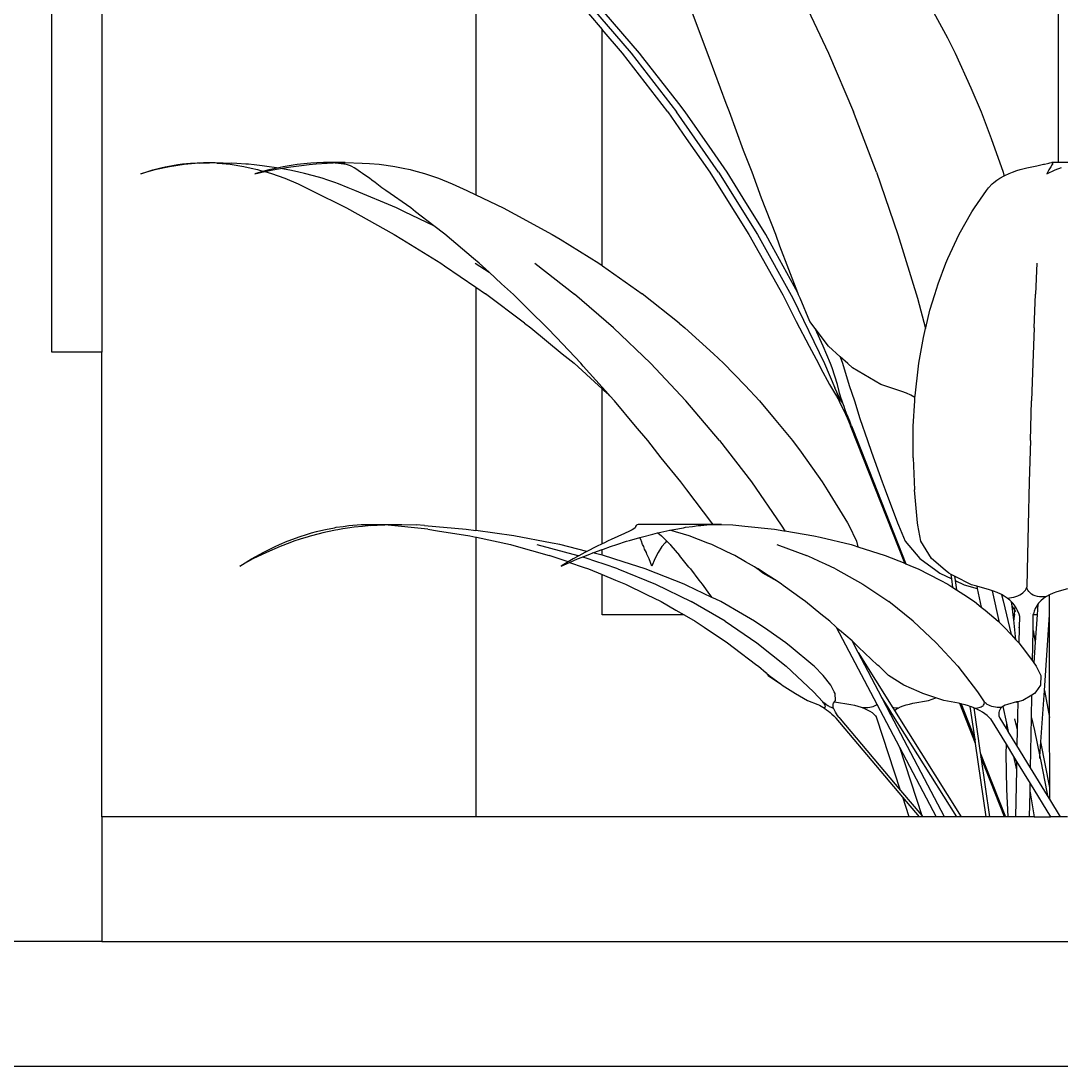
# Model space of a CAD drawing. Header units: metres. Extents: x 244.4 to 340.3, y -4.1 to 64.3.
# Drawn here: x 252.2527 to 252.6698, y 7.2895 to 7.7088 of the extents above; entities that cross this region are included whole.
import ezdxf

# ---------------------------------------------------------------- set-up
doc = ezdxf.new("R2010")
doc.units = ezdxf.units.M
doc.layers.add('Edges', color=7, linetype='Continuous')

# ---------------------------------------------------------------- blocks, each defined once
blk = doc.blocks.new('Novo+Sobrado2m fr')
for p, q in [((-2.91942, -1.56527), (-2.91942, -1.29382)), ((-3.32313, -1.64128), (-3.32313, -1.42774)), ((-3.15313, -1.45856), (-3.15313, -1.57818)), ((-3.30313, -1.46046), (-3.30313, -1.64128)), ((-3.11371, -1.49867), (-3.10244, -1.51189)), ((-3.1103, -1.49867), (-3.09083, -1.52138)), ((-3.02238, -1.49867), (-3.01168, -1.52138)), ((-2.97287, -1.49867), (-2.96396, -1.51528)), ((-3.08749, -1.52138), (-3.10167, -1.50496)), ((-3.06017, -1.52138), (-3.06639, -1.50496)), ((-3.10244, -1.60654), (-3.10244, -1.51189)), ((-3.09433, -1.52138), (-3.10244, -1.51189)), ((-2.96396, -1.51528), (-2.96089, -1.52138)), ((-3.07616, -1.54489), (-3.09433, -1.52138)), ((-3.09083, -1.52138), (-3.07263, -1.54489)), ((-3.08614, -1.52311), (-3.08749, -1.52138)), ((-3.05959, -1.52311), (-3.06017, -1.52138)), ((-3.01168, -1.52138), (-3.00167, -1.54489)), ((-2.96089, -1.52138), (-2.95454, -1.53528)), ((-3.07174, -1.54162), (-3.08614, -1.52311)), ((-3.05273, -1.54162), (-3.05959, -1.52311)), ((-2.95454, -1.53528), (-2.95046, -1.54489)), ((-3.06921, -1.54489), (-3.07174, -1.54162)), ((-3.05141, -1.54489), (-3.05273, -1.54162)), ((-3.07616, -1.54489), (-3.06869, -1.5556)), ((-3.05573, -1.56914), (-3.07263, -1.54489)), ((-3.05835, -1.56044), (-3.06921, -1.54489)), ((-3.04575, -1.56044), (-3.05141, -1.54489)), ((-2.99237, -1.56914), (-3.00167, -1.54489)), ((-2.95046, -1.54489), (-2.94637, -1.5556)), ((-3.06869, -1.5556), (-3.05923, -1.56914)), ((-2.94637, -1.5556), (-2.94164, -1.56914)), ((-3.0523, -1.56914), (-3.05835, -1.56044)), ((-3.04228, -1.56914), (-3.04575, -1.56044)), ((-3.28178, -1.56819), (-3.28748, -1.56979)), ((-3.28748, -1.56979), (-3.28259, -1.56819)), ((-3.28259, -1.56819), (-3.27891, -1.56724)), ((-3.27598, -1.56693), (-3.28178, -1.56819)), ((-3.27891, -1.56724), (-3.27764, -1.56693)), ((-3.27764, -1.56693), (-3.27479, -1.56641)), ((-3.27003, -1.56602), (-3.27598, -1.56693)), ((-3.27479, -1.56641), (-3.2726, -1.56602)), ((-3.2726, -1.56602), (-3.27071, -1.56581)), ((-3.27071, -1.56581), (-3.26749, -1.56547)), ((-3.26566, -1.56562), (-3.27003, -1.56602)), ((-3.26749, -1.56547), (-3.26228, -1.56527)), ((-3.26392, -1.56547), (-3.26566, -1.56562)), ((-3.26392, -1.56547), (-3.25994, -1.56534)), ((-3.26228, -1.56527), (-3.25763, -1.56527)), ((-3.26228, -1.56527), (-3.25994, -1.56534)), ((-3.25697, -1.56543), (-3.25994, -1.56534)), ((-3.25763, -1.56527), (-3.2511, -1.56543)), ((-3.25697, -1.56543), (-3.25477, -1.56565)), ((-3.25477, -1.56565), (-3.2516, -1.56595)), ((-3.2516, -1.56595), (-3.25084, -1.56608)), ((-3.24893, -1.5656), (-3.2511, -1.56543)), ((-3.25084, -1.56608), (-3.24698, -1.56669)), ((-3.24531, -1.56587), (-3.24893, -1.5656)), ((-3.24698, -1.56669), (-3.24615, -1.56682)), ((-3.24615, -1.56682), (-3.24319, -1.56749)), ((-3.24425, -1.56595), (-3.24531, -1.56587)), ((-3.24197, -1.56623), (-3.24425, -1.56595)), ((-3.24319, -1.56749), (-3.24062, -1.56805)), ((-3.23885, -1.5666), (-3.24197, -1.56623)), ((-3.24062, -1.56805), (-3.2394, -1.5684)), ((-3.23687, -1.56682), (-3.23885, -1.5666)), ((-3.23607, -1.56819), (-3.23811, -1.56876)), ((-3.23768, -1.56888), (-3.23456, -1.56819)), ((-3.23302, -1.56743), (-3.23687, -1.56682)), ((-3.23277, -1.56747), (-3.23607, -1.56819)), ((-3.23456, -1.56819), (-3.2315, -1.56767)), ((-3.23277, -1.56747), (-3.23302, -1.56743)), ((-3.23034, -1.56693), (-3.23277, -1.56747)), ((-3.2315, -1.56767), (-3.22901, -1.56724)), ((-3.22913, -1.56805), (-3.2315, -1.56767)), ((-3.22471, -1.56602), (-3.23034, -1.56693)), ((-3.22703, -1.56849), (-3.22913, -1.56805)), ((-3.22901, -1.56724), (-3.22725, -1.56693)), ((-3.22725, -1.56693), (-3.22297, -1.56641)), ((-3.22076, -1.56562), (-3.22471, -1.56602)), ((-3.22297, -1.56641), (-3.21993, -1.56602)), ((-3.21929, -1.56547), (-3.22076, -1.56562)), ((-3.21993, -1.56602), (-3.21711, -1.56581)), ((-3.21693, -1.56538), (-3.21929, -1.56547)), ((-3.21711, -1.56581), (-3.21267, -1.56547)), ((-3.21417, -1.56527), (-3.21693, -1.56538)), ((-3.20553, -1.56527), (-3.21417, -1.56527)), ((-3.21267, -1.56547), (-3.21031, -1.56541)), ((-3.21031, -1.56541), (-3.20553, -1.56527)), ((-3.20954, -1.56543), (-3.21031, -1.56541)), ((-3.20815, -1.5656), (-3.20954, -1.56543)), ((-3.2061, -1.56587), (-3.20815, -1.5656)), ((-3.20558, -1.56595), (-3.2061, -1.56587)), ((-3.20452, -1.56623), (-3.20558, -1.56595)), ((-3.20553, -1.56527), (-3.19862, -1.56543)), ((-3.20333, -1.5666), (-3.20452, -1.56623)), ((-3.20277, -1.56682), (-3.20333, -1.5666)), ((-3.2019, -1.56743), (-3.20277, -1.56682)), ((-3.20084, -1.56805), (-3.2019, -1.56743)), ((-3.20027, -1.56849), (-3.20084, -1.56805)), ((-3.19862, -1.56543), (-3.19577, -1.56565)), ((-3.19577, -1.56565), (-3.19192, -1.56595)), ((-3.19192, -1.56595), (-3.19097, -1.56608)), ((-3.19097, -1.56608), (-3.18644, -1.56669)), ((-3.18644, -1.56669), (-3.18552, -1.56682)), ((-3.18552, -1.56682), (-3.18219, -1.56749)), ((-3.18219, -1.56749), (-3.17947, -1.56805)), ((-3.17947, -1.56805), (-3.17816, -1.5684)), ((-2.93612, -1.56849), (-2.93474, -1.56805)), ((-2.93474, -1.56805), (-2.93217, -1.56743)), ((-2.93217, -1.56743), (-2.92942, -1.56682)), ((-2.92942, -1.56682), (-2.92814, -1.5666)), ((-2.92814, -1.5666), (-2.92645, -1.56623)), ((-2.92645, -1.56623), (-2.92544, -1.56595)), ((-2.92544, -1.56595), (-2.925, -1.56587)), ((-2.925, -1.56587), (-2.92379, -1.5656)), ((-2.92326, -1.56819), (-2.92414, -1.56979)), ((-2.92414, -1.56979), (-2.9208, -1.56819)), ((-2.92379, -1.5656), (-2.92325, -1.56543)), ((-2.92247, -1.56693), (-2.92326, -1.56819)), ((-2.92325, -1.56543), (-2.92286, -1.56539)), ((-2.92286, -1.56539), (-2.9222, -1.56529)), ((-2.92192, -1.56602), (-2.92247, -1.56693)), ((-2.9222, -1.56529), (-2.92212, -1.56527)), ((-2.92212, -1.56527), (-2.92182, -1.56538)), ((-2.91942, -1.56527), (-2.92212, -1.56527)), ((-2.92173, -1.56562), (-2.92192, -1.56602)), ((-2.92182, -1.56538), (-2.92177, -1.56547)), ((-2.92177, -1.56547), (-2.92173, -1.56562)), ((-2.9208, -1.56819), (-2.91816, -1.56724)), ((-2.908, -1.56527), (-2.91942, -1.56527)), ((-3.23811, -1.56876), (-3.24178, -1.56979)), ((-3.24178, -1.56979), (-3.23768, -1.56888)), ((-3.2394, -1.5684), (-3.23811, -1.56876)), ((-3.23768, -1.56888), (-3.23507, -1.56962)), ((-3.23507, -1.56962), (-3.22965, -1.57153)), ((-3.22965, -1.57153), (-3.2244, -1.57378)), ((-3.22406, -1.56912), (-3.22703, -1.56849)), ((-3.22175, -1.56962), (-3.22406, -1.56912)), ((-3.21818, -1.57058), (-3.22175, -1.56962)), ((-3.21475, -1.57153), (-3.21818, -1.57058)), ((-3.21244, -1.5723), (-3.21475, -1.57153)), ((-3.20964, -1.57326), (-3.21244, -1.5723)), ((-3.19933, -1.56912), (-3.20027, -1.56849)), ((-3.19851, -1.56962), (-3.19933, -1.56912)), ((-3.19722, -1.57058), (-3.19851, -1.56962)), ((-3.1958, -1.57153), (-3.19722, -1.57058)), ((-3.19482, -1.5723), (-3.1958, -1.57153)), ((-3.19353, -1.57326), (-3.19482, -1.5723)), ((-3.17816, -1.5684), (-3.17373, -1.56962)), ((-3.17373, -1.56962), (-3.16809, -1.57153)), ((-3.16809, -1.57153), (-3.16253, -1.57378)), ((-3.05923, -1.56914), (-3.05479, -1.57623)), ((-3.05573, -1.56914), (-3.04018, -1.59409)), ((-3.04584, -1.57951), (-3.0523, -1.56914)), ((-3.03857, -1.57951), (-3.04228, -1.56914)), ((-2.99237, -1.56914), (-2.98382, -1.59409)), ((-2.94537, -1.57326), (-2.94412, -1.5723)), ((-2.94412, -1.5723), (-2.94299, -1.57153)), ((-2.94299, -1.57153), (-2.94126, -1.57058)), ((-2.94164, -1.56914), (-2.94129, -1.57027)), ((-2.94129, -1.57027), (-2.94092, -1.57042)), ((-2.94129, -1.57027), (-2.9412, -1.57055)), ((-2.94126, -1.57058), (-2.9412, -1.57055)), ((-2.9412, -1.57055), (-2.94092, -1.57042)), ((-2.94092, -1.57042), (-2.93925, -1.56962)), ((-2.93925, -1.56962), (-2.93794, -1.56912)), ((-2.93794, -1.56912), (-2.93612, -1.56849)), ((-3.2244, -1.57378), (-3.21897, -1.57648)), ((-3.21897, -1.57648), (-3.20492, -1.58342)), ((-3.20814, -1.57378), (-3.20964, -1.57326)), ((-3.20425, -1.57535), (-3.20814, -1.57378)), ((-3.20161, -1.57644), (-3.20425, -1.57535)), ((-3.18498, -1.58342), (-3.20161, -1.57644)), ((-3.19276, -1.57378), (-3.19353, -1.57326)), ((-3.19076, -1.57535), (-3.19276, -1.57378)), ((-3.18925, -1.57644), (-3.19076, -1.57535)), ((-3.17918, -1.58342), (-3.18925, -1.57644)), ((-3.16253, -1.57378), (-3.15672, -1.57648)), ((-3.15672, -1.57648), (-3.15313, -1.57818)), ((-3.05479, -1.57623), (-3.04358, -1.59409)), ((-2.95314, -1.58342), (-2.94835, -1.57644)), ((-2.94835, -1.57644), (-2.94748, -1.57535)), ((-2.94748, -1.57535), (-2.94597, -1.57378)), ((-2.94597, -1.57378), (-2.94537, -1.57326)), ((-3.15313, -1.57818), (-3.1421, -1.58342)), ((-3.0368, -1.59409), (-3.04584, -1.57951)), ((-3.03285, -1.59409), (-3.03857, -1.57951)), ((-3.20492, -1.58342), (-3.20048, -1.58591)), ((-3.18173, -1.58496), (-3.18498, -1.58342)), ((-3.16991, -1.59061), (-3.18173, -1.58496)), ((-3.17725, -1.58496), (-3.17918, -1.58342)), ((-3.16991, -1.59061), (-3.17725, -1.58496)), ((-3.1421, -1.58342), (-3.13743, -1.58591)), ((-2.95928, -1.59402), (-2.95412, -1.58496)), ((-2.95412, -1.58496), (-2.95314, -1.58342)), ((-3.20048, -1.58591), (-3.18582, -1.59405)), ((-3.13743, -1.58591), (-3.12248, -1.59405)), ((-3.16548, -1.59402), (-3.16991, -1.59061)), ((-3.18582, -1.59405), (-3.18273, -1.59598)), ((-3.18273, -1.59598), (-3.16713, -1.60563)), ((-3.15406, -1.6037), (-3.16548, -1.59402)), ((-3.12248, -1.59405), (-3.1193, -1.59598)), ((-3.1193, -1.59598), (-3.10376, -1.60563)), ((-3.04358, -1.59409), (-3.03, -1.61832)), ((-3.04018, -1.59409), (-3.02601, -1.61966)), ((-3.03421, -1.5988), (-3.0368, -1.59409)), ((-3.03119, -1.5988), (-3.03285, -1.59409)), ((-2.98382, -1.59409), (-2.97603, -1.61966)), ((-2.9638, -1.6037), (-2.95928, -1.59402)), ((-3.02396, -1.6175), (-3.03421, -1.5988)), ((-3.02396, -1.6175), (-3.03119, -1.5988)), ((-3.16713, -1.60563), (-3.16566, -1.60664)), ((-3.15171, -1.60563), (-3.15406, -1.6037)), ((-3.15335, -1.60563), (-3.14779, -1.60925)), ((-3.14779, -1.60925), (-3.15171, -1.60563)), ((-3.12939, -1.60563), (-3.11349, -1.618)), ((-3.10376, -1.60563), (-3.10244, -1.60654)), ((-2.96769, -1.61385), (-2.96458, -1.60563)), ((-2.96458, -1.60563), (-2.9638, -1.6037)), ((-2.92809, -1.60563), (-2.92865, -1.618)), ((-3.16566, -1.60664), (-3.15313, -1.61521)), ((-3.14282, -1.61385), (-3.14779, -1.60925)), ((-3.10244, -1.60654), (-3.10229, -1.60664)), ((-3.10229, -1.60664), (-3.08637, -1.61787)), ((-3.13804, -1.61813), (-3.14282, -1.61385)), ((-2.96906, -1.61813), (-2.96769, -1.61385)), ((-3.15313, -1.61521), (-3.15313, -1.71287)), ((-3.15313, -1.61521), (-3.14925, -1.61787)), ((-3.13355, -1.62967), (-3.14925, -1.61787)), ((-3.13174, -1.62445), (-3.13804, -1.61813)), ((-3.09785, -1.63153), (-3.11349, -1.618)), ((-3.0716, -1.62967), (-3.08637, -1.61787)), ((-3.03, -1.61832), (-3.02925, -1.61966)), ((-3.02364, -1.61832), (-3.02396, -1.6175)), ((-3.02302, -1.61966), (-3.02364, -1.61832)), ((-2.97096, -1.62445), (-2.96906, -1.61813)), ((-2.92921, -1.63153), (-2.92865, -1.618)), ((-3.02925, -1.61966), (-3.0246, -1.629)), ((-3.02601, -1.61966), (-3.01326, -1.6458)), ((-3.01912, -1.629), (-3.02302, -1.61966)), ((-2.97603, -1.61966), (-2.97276, -1.63187)), ((-3.12445, -1.63153), (-3.13174, -1.62445)), ((-2.97268, -1.63153), (-2.97096, -1.62445)), ((-3.13355, -1.62967), (-3.13105, -1.63153)), ((-3.0716, -1.62967), (-3.06933, -1.63153)), ((-3.0246, -1.629), (-3.01941, -1.63896)), ((-3.01705, -1.63179), (-3.01912, -1.629)), ((-3.13105, -1.63153), (-3.11843, -1.64196)), ((-3.12081, -1.63548), (-3.12445, -1.63153)), ((-3.09785, -1.63153), (-3.08301, -1.64579)), ((-3.06933, -1.63153), (-3.05785, -1.64196)), ((-3.01378, -1.63896), (-3.01705, -1.63179)), ((-3.01173, -1.63896), (-3.01705, -1.63179)), ((-2.97359, -1.63548), (-2.97276, -1.63187)), ((-2.97276, -1.63187), (-2.97268, -1.63153)), ((-2.92921, -1.63153), (-2.92973, -1.64579)), ((-3.11095, -1.64579), (-3.12081, -1.63548)), ((-3.01941, -1.63896), (-3.01566, -1.6458)), ((-3.01086, -1.6458), (-3.01378, -1.63896)), ((-3.00694, -1.64315), (-3.01173, -1.63896)), ((-2.9754, -1.64579), (-2.97359, -1.63548)), ((-3.30313, -1.64128), (-3.32313, -1.64128)), ((-3.30313, -1.82774), (-3.30313, -1.64128)), ((-3.11843, -1.64196), (-3.11373, -1.64579)), ((-3.05785, -1.64196), (-3.05376, -1.64579)), ((-3.00694, -1.64315), (-3.00606, -1.64579)), ((-3.00391, -1.6458), (-3.00694, -1.64315)), ((-3.11373, -1.64579), (-3.10386, -1.65471)), ((-3.11, -1.6469), (-3.11095, -1.64579)), ((-3.09993, -1.65822), (-3.11, -1.6469)), ((-3.08301, -1.64579), (-3.06884, -1.66088)), ((-3.05376, -1.64579), (-3.04512, -1.65471)), ((-3.01566, -1.6458), (-3.01482, -1.64755)), ((-3.01482, -1.64755), (-3.01131, -1.65423)), ((-3.01326, -1.6458), (-3.00908, -1.65566)), ((-3.01022, -1.64755), (-3.01086, -1.6458)), ((-3.00806, -1.65423), (-3.01022, -1.64755)), ((-3.00606, -1.64579), (-3.00341, -1.65471)), ((-3.00199, -1.64755), (-3.00391, -1.6458)), ((-2.99066, -1.65423), (-3.00199, -1.64755)), ((-2.97694, -1.65878), (-2.97558, -1.6469)), ((-2.97558, -1.6469), (-2.9754, -1.64579)), ((-2.92973, -1.64579), (-2.93023, -1.66088)), ((-3.10386, -1.65471), (-3.10244, -1.65598)), ((-3.10244, -1.71822), (-3.10244, -1.65598)), ((-3.10244, -1.65598), (-3.09993, -1.65822)), ((-3.04512, -1.65471), (-3.03934, -1.66088)), ((-3.01131, -1.65423), (-3.00886, -1.65825)), ((-3.00872, -1.65652), (-3.00908, -1.65566)), ((-3.00871, -1.65649), (-3.00908, -1.65566)), ((-3.00738, -1.65708), (-3.00806, -1.65423)), ((-3.00341, -1.65471), (-3.00129, -1.66088)), ((-2.98227, -1.65708), (-2.99066, -1.65423)), ((-3.09942, -1.65878), (-3.09993, -1.65822)), ((-3.09749, -1.66088), (-3.09942, -1.65878)), ((-3.00886, -1.65825), (-3.00842, -1.65903)), ((-3.00839, -1.65736), (-3.00872, -1.65652)), ((-3.00834, -1.6573), (-3.00871, -1.65649)), ((-3.00842, -1.65903), (-3.00793, -1.65995)), ((-3.00808, -1.65815), (-3.00839, -1.65736)), ((-3.00799, -1.65806), (-3.00834, -1.6573)), ((-3.00781, -1.65888), (-3.00808, -1.65815)), ((-3.00765, -1.65877), (-3.00799, -1.65806)), ((-3.00793, -1.65995), (-3.0074, -1.661)), ((-3.00758, -1.65953), (-3.00781, -1.65888)), ((-3.00733, -1.65943), (-3.00765, -1.65877)), ((-3.0074, -1.66008), (-3.00758, -1.65953)), ((-3.00726, -1.66054), (-3.0074, -1.66008)), ((-3.0072, -1.65779), (-3.00738, -1.65708)), ((-3.00703, -1.66002), (-3.00733, -1.65943)), ((-3.00696, -1.65862), (-3.0072, -1.65779)), ((-3.00676, -1.66053), (-3.00703, -1.66002)), ((-3.00666, -1.65957), (-3.00696, -1.65862)), ((-3.0063, -1.66064), (-3.00666, -1.65957)), ((-2.98042, -1.65779), (-2.98227, -1.65708)), ((-2.97861, -1.65862), (-2.98042, -1.65779)), ((-2.97698, -1.6595), (-2.97861, -1.65862)), ((-2.97707, -1.66088), (-2.97698, -1.6595)), ((-2.97698, -1.6595), (-2.97694, -1.65878)), ((-3.08902, -1.67106), (-3.09749, -1.66088)), ((-3.05536, -1.67676), (-3.06884, -1.66088)), ((-3.03934, -1.66088), (-3.03339, -1.66789)), ((-3.0074, -1.661), (-3.00682, -1.66216)), ((-3.0074, -1.661), (-3.00726, -1.66116)), ((-3.00718, -1.66088), (-3.00726, -1.66054)), ((-3.00726, -1.66116), (-3.00718, -1.66119)), ((-3.00715, -1.6611), (-3.00718, -1.66088)), ((-3.00718, -1.66119), (-3.00715, -1.6611)), ((-3.00682, -1.66216), (-3.0062, -1.66343)), ((-3.00651, -1.66097), (-3.00676, -1.66053)), ((-3.0063, -1.66132), (-3.00651, -1.66097)), ((-3.00589, -1.66182), (-3.0063, -1.66064)), ((-3.00613, -1.66158), (-3.0063, -1.66132)), ((-3.0062, -1.66343), (-3.00556, -1.66479)), ((-3.00599, -1.66175), (-3.00613, -1.66158)), ((-3.00589, -1.66182), (-3.00599, -1.66175)), ((-3.00544, -1.6631), (-3.00589, -1.66182)), ((-3.00493, -1.66446), (-3.00544, -1.6631)), ((-3.00438, -1.6659), (-3.00493, -1.66446)), ((-3.00129, -1.66088), (-2.99912, -1.66789)), ((-2.97766, -1.67106), (-2.97707, -1.66088)), ((-2.9307, -1.67676), (-2.93023, -1.66088)), ((-3.03339, -1.66789), (-3.02613, -1.67676)), ((-3.00556, -1.66479), (-3.0049, -1.66622)), ((-3.0049, -1.66622), (-3.00422, -1.66772)), ((-3.00379, -1.66741), (-3.00438, -1.6659)), ((-3.00422, -1.66772), (-3.00353, -1.66927)), ((-3.00317, -1.66898), (-3.00379, -1.66741)), ((-2.99912, -1.66789), (-2.99598, -1.67676)), ((-3.08411, -1.67676), (-3.08902, -1.67106)), ((-3.00353, -1.66927), (-3.0028, -1.67084)), ((-3.00252, -1.67058), (-3.00317, -1.66898)), ((-3.00253, -1.67153), (-3.0028, -1.67084)), ((-2.9811, -1.72601), (-3.00253, -1.67153)), ((-3.00252, -1.67058), (-3.00242, -1.67085)), ((-3.00242, -1.67085), (-3.00185, -1.67222)), ((-3.00185, -1.67222), (-2.98062, -1.72621)), ((-2.9777, -1.67676), (-2.97766, -1.67106)), ((-3.07872, -1.68367), (-3.08411, -1.67676)), ((-3.05536, -1.67676), (-3.04261, -1.6934)), ((-3.02613, -1.67676), (-3.02264, -1.68149)), ((-2.99598, -1.67676), (-2.99445, -1.68149)), ((-2.97774, -1.68367), (-2.9777, -1.67676)), ((-2.9307, -1.67676), (-2.93115, -1.6934)), ((-3.07086, -1.6934), (-3.07872, -1.68367)), ((-3.02264, -1.68149), (-3.01418, -1.6934)), ((-2.99445, -1.68149), (-2.9901, -1.6934)), ((-2.97774, -1.68367), (-2.97719, -1.69659)), ((-3.06852, -1.69659), (-3.07086, -1.6934)), ((-3.04261, -1.6934), (-3.03062, -1.71074)), ((-3.01418, -1.6934), (-3.01217, -1.69659)), ((-2.9901, -1.6934), (-2.98898, -1.69659)), ((-2.93115, -1.6934), (-2.93158, -1.71074)), ((-3.05844, -1.70983), (-3.06852, -1.69659)), ((-3.01217, -1.69659), (-3.00408, -1.70983)), ((-2.98898, -1.69659), (-2.984, -1.70983)), ((-2.976, -1.70983), (-2.97719, -1.69659)), ((-3.20405, -1.7109), (-3.19907, -1.7105)), ((-3.19907, -1.7105), (-3.19423, -1.7104)), ((-3.19524, -1.7109), (-3.19001, -1.71057)), ((-3.19423, -1.7104), (-3.1828, -1.7104)), ((-3.19423, -1.7104), (-3.19001, -1.71057)), ((-3.19001, -1.71057), (-3.18955, -1.71059)), ((-3.17232, -1.71234), (-3.18955, -1.71059)), ((-3.1828, -1.7104), (-3.17709, -1.71059)), ((-3.17374, -1.71088), (-3.17709, -1.71059)), ((-3.08839, -1.71063), (-3.08869, -1.71079)), ((-3.08806, -1.7105), (-3.08839, -1.71063)), ((-3.08755, -1.71045), (-3.08806, -1.7105)), ((-3.08686, -1.7104), (-3.08755, -1.71045)), ((-3.05798, -1.7104), (-3.08686, -1.7104)), ((-3.06284, -1.71081), (-3.05921, -1.7105)), ((-3.05921, -1.7105), (-3.05459, -1.7104)), ((-3.05798, -1.7104), (-3.05844, -1.70983)), ((-3.05459, -1.7104), (-3.05798, -1.7104)), ((-3.05459, -1.7104), (-3.05003, -1.71059)), ((-3.05003, -1.71059), (-3.04526, -1.71108)), ((-3.03062, -1.71074), (-3.02921, -1.71302)), ((-3.00408, -1.70983), (-3.00357, -1.71074)), ((-3.00357, -1.71074), (-3.00038, -1.71718)), ((-2.984, -1.70983), (-2.98359, -1.71074)), ((-2.98359, -1.71074), (-2.98087, -1.71718)), ((-2.97583, -1.71074), (-2.976, -1.70983)), ((-2.97465, -1.71718), (-2.97583, -1.71074)), ((-2.93158, -1.71074), (-2.93197, -1.72876)), ((-3.2239, -1.71538), (-3.22058, -1.71432)), ((-3.22058, -1.71432), (-3.21898, -1.71383)), ((-3.21596, -1.71421), (-3.21959, -1.71517)), ((-3.21898, -1.71383), (-3.21695, -1.7133)), ((-3.21695, -1.7133), (-3.21403, -1.71256)), ((-3.21448, -1.71383), (-3.21596, -1.71421)), ((-3.21255, -1.71342), (-3.21448, -1.71383)), ((-3.21403, -1.71256), (-3.21334, -1.71242)), ((-3.21334, -1.71242), (-3.20981, -1.71173)), ((-3.20934, -1.71275), (-3.21255, -1.71342)), ((-3.20981, -1.71173), (-3.20905, -1.71158)), ((-3.2084, -1.71256), (-3.20934, -1.71275)), ((-3.20905, -1.71158), (-3.20637, -1.71121)), ((-3.2064, -1.71225), (-3.2084, -1.71256)), ((-3.20366, -1.71184), (-3.2064, -1.71225)), ((-3.20637, -1.71121), (-3.20405, -1.7109)), ((-3.20194, -1.71158), (-3.20366, -1.71184)), ((-3.19861, -1.71125), (-3.20194, -1.71158)), ((-3.19524, -1.7109), (-3.19861, -1.71125)), ((-3.17374, -1.71088), (-3.15703, -1.71234)), ((-3.17232, -1.71234), (-3.16841, -1.71296)), ((-3.16841, -1.71296), (-3.15551, -1.71498)), ((-3.15703, -1.71234), (-3.15313, -1.71287)), ((-3.13785, -1.71497), (-3.15313, -1.71287)), ((-3.12244, -1.71793), (-3.13785, -1.71497)), ((-3.09373, -1.71421), (-3.09588, -1.71517)), ((-3.09297, -1.71383), (-3.09373, -1.71421)), ((-3.092, -1.71342), (-3.09297, -1.71383)), ((-3.09066, -1.71275), (-3.092, -1.71342)), ((-3.09036, -1.71256), (-3.09066, -1.71275)), ((-3.08976, -1.71225), (-3.09036, -1.71256)), ((-3.08922, -1.71184), (-3.08976, -1.71225)), ((-3.08907, -1.71158), (-3.08922, -1.71184)), ((-3.08904, -1.71125), (-3.08907, -1.71158)), ((-3.08881, -1.7109), (-3.08904, -1.71125)), ((-3.08869, -1.71079), (-3.08881, -1.7109)), ((-3.08632, -1.71538), (-3.08213, -1.71432)), ((-3.08213, -1.71432), (-3.08025, -1.71383)), ((-3.08025, -1.71383), (-3.08011, -1.7138)), ((-3.08011, -1.7138), (-3.07777, -1.7133)), ((-3.08011, -1.7138), (-3.07865, -1.71498)), ((-3.07777, -1.7133), (-3.07524, -1.71274)), ((-3.07524, -1.71274), (-3.07445, -1.71256)), ((-3.06758, -1.71497), (-3.07524, -1.71274)), ((-3.07445, -1.71256), (-3.07363, -1.71242)), ((-3.07363, -1.71242), (-3.06976, -1.71173)), ((-3.06976, -1.71173), (-3.06899, -1.71158)), ((-3.06899, -1.71158), (-3.06618, -1.71121)), ((-3.06001, -1.71793), (-3.06758, -1.71497)), ((-3.06618, -1.71121), (-3.06393, -1.7109)), ((-3.06393, -1.7109), (-3.06284, -1.71081)), ((-3.04526, -1.71108), (-3.03338, -1.71234)), ((-3.03338, -1.71234), (-3.02958, -1.71296)), ((-3.02958, -1.71296), (-3.02921, -1.71302)), ((-3.02921, -1.71302), (-3.01754, -1.71498)), ((-3.2336, -1.7193), (-3.23181, -1.7185)), ((-3.23181, -1.7185), (-3.22878, -1.7172)), ((-3.22763, -1.71779), (-3.23163, -1.7193)), ((-3.22878, -1.7172), (-3.22798, -1.7169)), ((-3.22798, -1.7169), (-3.2239, -1.71538)), ((-3.22605, -1.7172), (-3.22763, -1.71779)), ((-3.22351, -1.71638), (-3.22605, -1.7172)), ((-3.22034, -1.71538), (-3.22351, -1.71638)), ((-3.21959, -1.71517), (-3.22034, -1.71538)), ((-3.15551, -1.71498), (-3.15313, -1.7155)), ((-3.15313, -1.7155), (-3.15313, -1.82774)), ((-3.15313, -1.7155), (-3.15281, -1.71557)), ((-3.15281, -1.71557), (-3.13916, -1.71852)), ((-3.13916, -1.71852), (-3.13789, -1.71888)), ((-3.13789, -1.71888), (-3.12363, -1.72285)), ((-3.1286, -1.71852), (-3.1122, -1.7229)), ((-3.1194, -1.71852), (-3.12244, -1.71793)), ((-3.10855, -1.72125), (-3.1194, -1.71852)), ((-3.10244, -1.71822), (-3.10472, -1.7193)), ((-3.10153, -1.71779), (-3.10244, -1.71822)), ((-3.10036, -1.7172), (-3.10153, -1.71779)), ((-3.0985, -1.71638), (-3.10036, -1.7172)), ((-3.09915, -1.7193), (-3.09661, -1.7185)), ((-3.09638, -1.71538), (-3.0985, -1.71638)), ((-3.09661, -1.7185), (-3.09265, -1.7172)), ((-3.09588, -1.71517), (-3.09638, -1.71538)), ((-3.09265, -1.7172), (-3.09154, -1.7169)), ((-3.09154, -1.7169), (-3.08727, -1.71565)), ((-3.08727, -1.71565), (-3.08632, -1.71538)), ((-3.08684, -1.7169), (-3.08727, -1.71565)), ((-3.08666, -1.7172), (-3.08684, -1.7169)), ((-3.0862, -1.7185), (-3.08666, -1.7172)), ((-3.08574, -1.7193), (-3.0862, -1.7185)), ((-3.07865, -1.71498), (-3.07816, -1.71557)), ((-3.07722, -1.71779), (-3.0785, -1.7193)), ((-3.07816, -1.71557), (-3.07656, -1.71716)), ((-3.07662, -1.7172), (-3.07722, -1.71779)), ((-3.07656, -1.71716), (-3.07662, -1.7172)), ((-3.07656, -1.71716), (-3.07519, -1.71852)), ((-3.07519, -1.71852), (-3.07492, -1.71888)), ((-3.07492, -1.71888), (-3.07143, -1.72285)), ((-3.05841, -1.71852), (-3.06001, -1.71793)), ((-3.05246, -1.72143), (-3.05841, -1.71852)), ((-3.03242, -1.71852), (-3.02053, -1.7229)), ((-3.01754, -1.71498), (-3.01497, -1.71557)), ((-3.01497, -1.71557), (-3.00259, -1.71852)), ((-3.00259, -1.71852), (-3.00141, -1.71888)), ((-3.00141, -1.71888), (-2.99989, -1.71936)), ((-3.00038, -1.71718), (-2.99989, -1.71936)), ((-2.98087, -1.71718), (-2.97506, -1.72405)), ((-2.97036, -1.72405), (-2.97465, -1.71718)), ((-3.24311, -1.72426), (-3.23959, -1.7223)), ((-3.23711, -1.72165), (-3.24249, -1.72426)), ((-3.23959, -1.7223), (-3.23838, -1.72165)), ((-3.23838, -1.72165), (-3.23567, -1.7203)), ((-3.23163, -1.7193), (-3.23711, -1.72165)), ((-3.23567, -1.7203), (-3.2336, -1.7193)), ((-3.11611, -1.72544), (-3.12363, -1.72285)), ((-3.11185, -1.72302), (-3.11413, -1.72426)), ((-3.11185, -1.72302), (-3.1122, -1.7229)), ((-3.10935, -1.72165), (-3.11185, -1.72302)), ((-3.1104, -1.7235), (-3.10733, -1.7223)), ((-3.10855, -1.72125), (-3.10935, -1.72165)), ((-3.10472, -1.7193), (-3.10855, -1.72125)), ((-3.10733, -1.7223), (-3.1062, -1.72184)), ((-3.1062, -1.72184), (-3.10575, -1.72165)), ((-3.10244, -1.72279), (-3.1062, -1.72184)), ((-3.10575, -1.72165), (-3.10244, -1.7205)), ((-3.10244, -1.7205), (-3.10188, -1.7203)), ((-3.10244, -1.72279), (-3.10244, -1.7205)), ((-3.10185, -1.72294), (-3.10244, -1.72279)), ((-3.10188, -1.7203), (-3.09915, -1.7193)), ((-3.09395, -1.72544), (-3.10185, -1.72294)), ((-3.08541, -1.7203), (-3.08574, -1.7193)), ((-3.0847, -1.72165), (-3.08541, -1.7203)), ((-3.08451, -1.7223), (-3.0847, -1.72165)), ((-3.08358, -1.72426), (-3.08451, -1.7223)), ((-3.08001, -1.72165), (-3.08129, -1.72426)), ((-3.0785, -1.7193), (-3.08001, -1.72165)), ((-3.0677, -1.72751), (-3.07143, -1.72285)), ((-3.04918, -1.72294), (-3.05246, -1.72143)), ((-3.04492, -1.72544), (-3.04918, -1.72294)), ((-3.01813, -1.72399), (-3.02053, -1.7229)), ((-2.99989, -1.71936), (-2.98888, -1.72285)), ((-2.98888, -1.72285), (-2.9811, -1.72601)), ((-3.24249, -1.72426), (-3.24781, -1.72711)), ((-3.24781, -1.72711), (-3.24311, -1.72426)), ((-3.11611, -1.72544), (-3.11893, -1.72711)), ((-3.11893, -1.72711), (-3.11553, -1.72564)), ((-3.11413, -1.72426), (-3.11611, -1.72544)), ((-3.11553, -1.72564), (-3.11237, -1.72426)), ((-3.11553, -1.72564), (-3.11008, -1.72751)), ((-3.11237, -1.72426), (-3.1104, -1.7235)), ((-3.10891, -1.72399), (-3.1104, -1.7235)), ((-3.11008, -1.72751), (-3.10793, -1.72824)), ((-3.10495, -1.72532), (-3.10891, -1.72399)), ((-3.10162, -1.72642), (-3.10495, -1.72532)), ((-3.09617, -1.72824), (-3.10162, -1.72642)), ((-3.08521, -1.72824), (-3.09395, -1.72544)), ((-3.08247, -1.72711), (-3.08358, -1.72426)), ((-3.08129, -1.72426), (-3.08247, -1.72711)), ((-3.0677, -1.72751), (-3.06703, -1.72824)), ((-3.04134, -1.72743), (-3.04492, -1.72544)), ((-3.03953, -1.72876), (-3.04134, -1.72743)), ((-3.03986, -1.72824), (-3.04134, -1.72743)), ((-3.01526, -1.72532), (-3.01813, -1.72399)), ((-3.01284, -1.72642), (-3.01526, -1.72532)), ((-3.00889, -1.72824), (-3.01284, -1.72642)), ((-2.9811, -1.72601), (-2.98062, -1.72621)), ((-2.98062, -1.72621), (-2.97742, -1.72751)), ((-2.97742, -1.72751), (-2.97568, -1.72824)), ((-2.97506, -1.72405), (-2.9686, -1.72876)), ((-2.96483, -1.72876), (-2.97036, -1.72405)), ((-3.10793, -1.72824), (-3.10244, -1.73053)), ((-3.10244, -1.74676), (-3.10244, -1.73053)), ((-3.10244, -1.73053), (-3.09712, -1.73275)), ((-3.09617, -1.72824), (-3.08104, -1.7344)), ((-3.08083, -1.72995), (-3.08521, -1.72824)), ((-3.06953, -1.7344), (-3.08083, -1.72995)), ((-3.06703, -1.72824), (-3.06369, -1.73275)), ((-3.03736, -1.72995), (-3.03986, -1.72824)), ((-3.03798, -1.72999), (-3.03953, -1.72876)), ((-3.03229, -1.73322), (-3.03798, -1.72999)), ((-3.03229, -1.73322), (-3.03736, -1.72995)), ((-3.00889, -1.72824), (-2.99792, -1.7344)), ((-2.97568, -1.72824), (-2.96693, -1.73275)), ((-2.9686, -1.72876), (-2.96699, -1.72999)), ((-2.96699, -1.72999), (-2.96225, -1.73225)), ((-2.96343, -1.72999), (-2.96483, -1.72876)), ((-2.96252, -1.73046), (-2.96343, -1.72999)), ((-2.96225, -1.73225), (-2.96252, -1.73046)), ((-2.96109, -1.73118), (-2.96252, -1.73046)), ((-2.95432, -1.73466), (-2.96109, -1.73118)), ((-2.96109, -1.73118), (-2.96084, -1.73293)), ((-2.93197, -1.72876), (-2.93211, -1.73566)), ((-3.09712, -1.73275), (-3.0931, -1.7344)), ((-3.0931, -1.7344), (-3.08472, -1.73855)), ((-3.08104, -1.7344), (-3.06668, -1.74141)), ((-3.06843, -1.73492), (-3.06953, -1.7344)), ((-3.05847, -1.73968), (-3.06843, -1.73492)), ((-3.06369, -1.73275), (-3.06228, -1.7344)), ((-3.06228, -1.7344), (-3.05938, -1.73855)), ((-3.03045, -1.7344), (-3.03229, -1.73322)), ((-3.02978, -1.73492), (-3.03045, -1.7344)), ((-3.02227, -1.74044), (-3.02978, -1.73492)), ((-2.99792, -1.7344), (-2.9875, -1.74141)), ((-2.96693, -1.73275), (-2.96385, -1.7344)), ((-2.96385, -1.7344), (-2.96175, -1.73576)), ((-2.96175, -1.73576), (-2.96225, -1.73225)), ((-2.96175, -1.73576), (-2.96029, -1.73669)), ((-2.96084, -1.73293), (-2.95723, -1.73466)), ((-2.96084, -1.73293), (-2.96029, -1.73669)), ((-2.95723, -1.73466), (-2.95201, -1.73608)), ((-2.95219, -1.73525), (-2.95432, -1.73466)), ((-2.94708, -1.73665), (-2.95219, -1.73525)), ((-2.95219, -1.73525), (-2.95201, -1.73608)), ((-2.93236, -1.73624), (-2.93211, -1.73566)), ((-2.93198, -1.73626), (-2.93211, -1.73566)), ((-3.08472, -1.73855), (-3.07884, -1.74141)), ((-3.05938, -1.73855), (-3.05847, -1.73968)), ((-3.05688, -1.74044), (-3.05847, -1.73968)), ((-2.96029, -1.73669), (-2.9574, -1.73855)), ((-2.9574, -1.73855), (-2.95315, -1.74141)), ((-2.95201, -1.73608), (-2.95038, -1.74363)), ((-2.94586, -1.73703), (-2.94708, -1.73665)), ((-2.94311, -1.74977), (-2.94586, -1.73703)), ((-2.9455, -1.73715), (-2.94586, -1.73703)), ((-2.944, -1.73773), (-2.9455, -1.73715)), ((-2.94257, -1.7384), (-2.944, -1.73773)), ((-2.94226, -1.73857), (-2.94257, -1.7384)), ((-2.94226, -1.73857), (-2.94167, -1.74107)), ((-2.94125, -1.73915), (-2.94226, -1.73857)), ((-2.94003, -1.73997), (-2.94125, -1.73915)), ((-2.94003, -1.73997), (-2.93911, -1.73992)), ((-2.93892, -1.74086), (-2.94003, -1.73997)), ((-2.93911, -1.73992), (-2.93821, -1.7398)), ((-2.93821, -1.7398), (-2.93734, -1.73962)), ((-2.93734, -1.73962), (-2.9365, -1.73937)), ((-2.9365, -1.73937), (-2.9357, -1.73907)), ((-2.9357, -1.73907), (-2.93496, -1.73871)), ((-2.93496, -1.73871), (-2.93428, -1.7383)), ((-2.93428, -1.7383), (-2.93368, -1.73784)), ((-2.93368, -1.73784), (-2.93315, -1.73734)), ((-2.93315, -1.73734), (-2.93271, -1.7368)), ((-2.93271, -1.7368), (-2.93236, -1.73624)), ((-2.93173, -1.73685), (-2.93198, -1.73626)), ((-2.93135, -1.7374), (-2.93173, -1.73685)), ((-2.93085, -1.73791), (-2.93135, -1.7374)), ((-2.93024, -1.73836), (-2.93085, -1.73791)), ((-2.92953, -1.73875), (-2.93024, -1.73836)), ((-2.92875, -1.73907), (-2.92953, -1.73875)), ((-2.92791, -1.73931), (-2.92875, -1.73907)), ((-2.92701, -1.73946), (-2.92791, -1.73931)), ((-2.9261, -1.73953), (-2.92701, -1.73946)), ((-2.92517, -1.73951), (-2.9261, -1.73953)), ((-2.92426, -1.73939), (-2.92544, -1.74021)), ((-2.92426, -1.73939), (-2.92517, -1.73951)), ((-2.92297, -1.73866), (-2.92426, -1.73939)), ((-2.92158, -1.73802), (-2.92297, -1.73866)), ((-2.92297, -1.74676), (-2.92297, -1.73866)), ((-2.9201, -1.73747), (-2.92158, -1.73802)), ((-2.91588, -1.73631), (-2.9201, -1.73747)), ((-3.07884, -1.74141), (-3.07285, -1.74487)), ((-3.05313, -1.74925), (-3.06668, -1.74141)), ((-3.05487, -1.74141), (-3.05688, -1.74044)), ((-3.04611, -1.74644), (-3.05487, -1.74141)), ((-3.02086, -1.74141), (-3.02227, -1.74044)), ((-3.01476, -1.74644), (-3.02086, -1.74141)), ((-2.97766, -1.74925), (-2.9875, -1.74141)), ((-2.95315, -1.74141), (-2.95038, -1.74363)), ((-2.95038, -1.74363), (-2.94882, -1.74487)), ((-2.94167, -1.74107), (-2.9384, -1.75464)), ((-2.93822, -1.74154), (-2.93892, -1.74086)), ((-2.93794, -1.74182), (-2.93822, -1.74154)), ((-2.93802, -1.74328), (-2.93822, -1.74154)), ((-2.93802, -1.74328), (-2.93742, -1.7441)), ((-2.93763, -1.74676), (-2.93802, -1.74328)), ((-2.93709, -1.74283), (-2.93794, -1.74182)), ((-2.93742, -1.7441), (-2.93704, -1.74477)), ((-2.93688, -1.74313), (-2.93709, -1.74283)), ((-2.93688, -1.74313), (-2.93704, -1.74477)), ((-2.93638, -1.74388), (-2.93688, -1.74313)), ((-2.93581, -1.74498), (-2.93638, -1.74388)), ((-2.92875, -1.7441), (-2.92919, -1.74518)), ((-2.92815, -1.74305), (-2.92875, -1.7441)), ((-2.9277, -1.74246), (-2.92815, -1.74305)), ((-2.9277, -1.74246), (-2.92799, -1.74676)), ((-2.92739, -1.74205), (-2.9277, -1.74246)), ((-2.92648, -1.74109), (-2.92739, -1.74205)), ((-2.92544, -1.74021), (-2.92648, -1.74109)), ((-3.06954, -1.74676), (-3.10244, -1.74676)), ((-3.07285, -1.74487), (-3.06954, -1.74676)), ((-3.06954, -1.74676), (-3.06518, -1.74925)), ((-3.04128, -1.74925), (-3.04611, -1.74644)), ((-3.01114, -1.74925), (-3.01476, -1.74644)), ((-2.94882, -1.74487), (-2.94363, -1.74925)), ((-2.93722, -1.74676), (-2.93763, -1.74676)), ((-2.9374, -1.74871), (-2.93763, -1.74676)), ((-2.93722, -1.74676), (-2.9374, -1.74871)), ((-2.93704, -1.74477), (-2.93722, -1.74676)), ((-2.93681, -1.74676), (-2.93722, -1.74676)), ((-2.93704, -1.74477), (-2.9368, -1.74518)), ((-2.9368, -1.74518), (-2.93668, -1.74544)), ((-2.9354, -1.7461), (-2.93581, -1.74498)), ((-2.9354, -1.7461), (-2.93535, -1.74629)), ((-2.93535, -1.74629), (-2.93513, -1.74725)), ((-2.93513, -1.74725), (-2.93521, -1.75188)), ((-2.93069, -1.74623), (-2.93069, -1.74627)), ((-2.93046, -1.74624), (-2.93046, -1.74627)), ((-2.92963, -1.75299), (-2.92952, -1.74676)), ((-2.92952, -1.74676), (-2.92947, -1.74627)), ((-2.92799, -1.74676), (-2.92952, -1.74676)), ((-2.92919, -1.74518), (-2.92947, -1.74627)), ((-2.92799, -1.74676), (-2.92873, -1.75771)), ((-2.92505, -1.77699), (-2.92297, -1.74676)), ((-2.92297, -1.74676), (-2.92301, -1.74676)), ((-2.92297, -1.78792), (-2.92297, -1.74676)), ((-3.06518, -1.74925), (-3.06151, -1.75171)), ((-3.06151, -1.75171), (-3.05214, -1.7579)), ((-3.05313, -1.74925), (-3.04042, -1.7579)), ((-3.03604, -1.75284), (-3.04128, -1.74925)), ((-3.00855, -1.75161), (-3.01114, -1.74925)), ((-3.0072, -1.75284), (-3.00855, -1.75161)), ((-3.00855, -1.75161), (-2.99228, -1.78257)), ((-2.97766, -1.74925), (-2.96844, -1.7579)), ((-2.94363, -1.74925), (-2.94311, -1.74977)), ((-2.94311, -1.74977), (-2.94117, -1.75171)), ((-2.94117, -1.75171), (-2.9384, -1.75464)), ((-2.9365, -1.75666), (-2.9374, -1.74871)), ((-2.93521, -1.75188), (-2.93533, -1.7579)), ((-2.93521, -1.75188), (-2.93526, -1.75166)), ((-3.02877, -1.7579), (-3.03604, -1.75284)), ((-3.00223, -1.75713), (-3.0072, -1.75284)), ((-2.9384, -1.75464), (-2.9365, -1.75666)), ((-2.9365, -1.75666), (-2.93533, -1.7579)), ((-2.92986, -1.76521), (-2.92963, -1.75299)), ((-2.92963, -1.75299), (-2.92873, -1.75771)), ((-3.05214, -1.7579), (-3.04987, -1.75964)), ((-3.04987, -1.75964), (-3.0404, -1.76684)), ((-3.04042, -1.7579), (-3.02858, -1.76734)), ((-3.02665, -1.75964), (-3.02877, -1.7579)), ((-3.01799, -1.76684), (-3.02665, -1.75964)), ((-3.00133, -1.7579), (-3.00223, -1.75713)), ((-2.99976, -1.76183), (-3.00223, -1.75713)), ((-2.99959, -1.75964), (-3.00133, -1.7579)), ((-2.99196, -1.76684), (-2.99959, -1.75964)), ((-2.96844, -1.7579), (-2.95985, -1.76734)), ((-2.93533, -1.7579), (-2.93398, -1.75964)), ((-2.93398, -1.75964), (-2.92986, -1.76521)), ((-2.92873, -1.75771), (-2.92929, -1.76598)), ((-2.99976, -1.76183), (-2.98586, -1.78398)), ((-2.99026, -1.7799), (-2.99976, -1.76183)), ((-2.92986, -1.76521), (-2.92929, -1.76598)), ((-3.0404, -1.76684), (-3.03973, -1.76734)), ((-3.03973, -1.76734), (-3.03664, -1.76999)), ((-3.02858, -1.76734), (-3.01763, -1.77754)), ((-3.01742, -1.76734), (-3.01799, -1.76684)), ((-3.01384, -1.77098), (-3.01742, -1.76734)), ((-2.99137, -1.76734), (-2.99196, -1.76684)), ((-2.98759, -1.77098), (-2.99137, -1.76734)), ((-2.95985, -1.76734), (-2.9519, -1.77754)), ((-2.92929, -1.76598), (-2.92866, -1.76684)), ((-2.92866, -1.76684), (-2.92834, -1.76734)), ((-2.92834, -1.76734), (-2.92645, -1.77098)), ((-3.03664, -1.76999), (-3.03589, -1.77098)), ((-3.03664, -1.76999), (-3.03549, -1.77098)), ((-3.03589, -1.77098), (-3.03057, -1.7746)), ((-3.03549, -1.77098), (-3.03057, -1.7746)), ((-3.01079, -1.77487), (-3.01384, -1.77098)), ((-2.9814, -1.77487), (-2.98759, -1.77098)), ((-2.92645, -1.77098), (-2.92658, -1.77487)), ((-3.03057, -1.7746), (-3.03019, -1.77487)), ((-3.03019, -1.77487), (-3.02591, -1.77754)), ((-3.02591, -1.77754), (-3.02489, -1.77826)), ((-3.01763, -1.77754), (-3.01392, -1.78159)), ((-3.00935, -1.77754), (-3.01079, -1.77487)), ((-3.00905, -1.77826), (-3.00935, -1.77754)), ((-2.97531, -1.77754), (-2.9814, -1.77487)), ((-2.97382, -1.77826), (-2.97531, -1.77754)), ((-2.9519, -1.77754), (-2.94922, -1.78159)), ((-2.92852, -1.77754), (-2.92906, -1.77826)), ((-2.92658, -1.77487), (-2.92852, -1.77754)), ((-2.92646, -1.79771), (-2.92505, -1.77699)), ((-2.92505, -1.77699), (-2.92297, -1.78792)), ((-3.02489, -1.77826), (-3.02006, -1.78101)), ((-3.02006, -1.78101), (-3.01599, -1.78266)), ((-3.01363, -1.78195), (-3.01392, -1.78159)), ((-3.01355, -1.78194), (-3.01392, -1.78159)), ((-3.01339, -1.78229), (-3.01363, -1.78195)), ((-3.01316, -1.78227), (-3.01355, -1.78194)), ((-3.00962, -1.78218), (-3.00923, -1.78159)), ((-3.00923, -1.78159), (-3.00885, -1.78101)), ((-3.00923, -1.78159), (-3.00274, -1.78266)), ((-3.00885, -1.78101), (-3.00905, -1.77826)), ((-2.98793, -1.7836), (-2.99026, -1.7799)), ((-2.98838, -1.78348), (-2.99026, -1.7799)), ((-2.97786, -1.78218), (-2.97153, -1.78101)), ((-2.96864, -1.77996), (-2.97382, -1.77826)), ((-2.97153, -1.78101), (-2.96864, -1.77996)), ((-2.96544, -1.78101), (-2.96864, -1.77996)), ((-2.95948, -1.78218), (-2.96544, -1.78101)), ((-2.94888, -1.78195), (-2.94922, -1.78159)), ((-2.94916, -1.78194), (-2.94922, -1.78159)), ((-2.94918, -1.78227), (-2.94916, -1.78194)), ((-2.94846, -1.78229), (-2.94888, -1.78195)), ((-2.93622, -1.78166), (-2.93993, -1.78266)), ((-2.93576, -1.78154), (-2.93622, -1.78166)), ((-2.93613, -1.78206), (-2.93622, -1.78166)), ((-2.93576, -1.78154), (-2.93597, -1.7928)), ((-2.93379, -1.78101), (-2.93576, -1.78154)), ((-2.93012, -1.77888), (-2.93379, -1.78101)), ((-2.93029, -1.78802), (-2.93012, -1.77888)), ((-2.92906, -1.77826), (-2.93012, -1.77888)), ((-3.01599, -1.78266), (-3.01532, -1.78298)), ((-3.01532, -1.78298), (-3.01463, -1.78336)), ((-3.01463, -1.78336), (-3.01391, -1.78379)), ((-3.01391, -1.78379), (-3.01318, -1.78427)), ((-3.01391, -1.78379), (-3.01362, -1.78386)), ((-3.01362, -1.78386), (-3.01338, -1.78387)), ((-3.01319, -1.78262), (-3.01339, -1.78229)), ((-3.01338, -1.78387), (-3.01318, -1.78383)), ((-3.01304, -1.78292), (-3.01319, -1.78262)), ((-3.01318, -1.78383), (-3.01304, -1.78374)), ((-3.01318, -1.78427), (-3.01245, -1.78479)), ((-3.01277, -1.78258), (-3.01316, -1.78227)), ((-3.01296, -1.78318), (-3.01304, -1.78292)), ((-3.01304, -1.78374), (-3.01295, -1.7836)), ((-3.01292, -1.78341), (-3.01296, -1.78318)), ((-3.01295, -1.7836), (-3.01292, -1.78341)), ((-3.01237, -1.78288), (-3.01277, -1.78258)), ((-3.01245, -1.78479), (-3.01171, -1.78535)), ((-3.01197, -1.78314), (-3.01237, -1.78288)), ((-3.01158, -1.78339), (-3.01197, -1.78314)), ((-3.01171, -1.78535), (-3.01099, -1.78594)), ((-3.0112, -1.7836), (-3.01158, -1.78339)), ((-3.01084, -1.78378), (-3.0112, -1.7836)), ((-3.01099, -1.78594), (-3.01028, -1.78655)), ((-3.0105, -1.78392), (-3.01084, -1.78378)), ((-3.01018, -1.78403), (-3.0105, -1.78392)), ((-3.00989, -1.7841), (-3.01018, -1.78403)), ((-3.00963, -1.78413), (-3.00989, -1.7841)), ((-3.00983, -1.7832), (-3.00982, -1.78281)), ((-3.00976, -1.78364), (-3.00983, -1.7832)), ((-3.00982, -1.78281), (-3.00975, -1.78247)), ((-3.00963, -1.78413), (-3.00976, -1.78364)), ((-3.00975, -1.78247), (-3.00962, -1.78218)), ((-3.00943, -1.78465), (-3.00963, -1.78413)), ((-3.00917, -1.78521), (-3.00943, -1.78465)), ((-3.00885, -1.78581), (-3.00917, -1.78521)), ((-3.00847, -1.78643), (-3.00885, -1.78581)), ((-3.00274, -1.78266), (-3.00126, -1.78298)), ((-3.00126, -1.78298), (-2.99984, -1.78336)), ((-2.99984, -1.78336), (-2.99851, -1.78379)), ((-2.99851, -1.78379), (-2.99726, -1.78427)), ((-2.99851, -1.78379), (-2.99764, -1.78386)), ((-2.99764, -1.78386), (-2.99678, -1.78387)), ((-2.99726, -1.78427), (-2.99613, -1.78479)), ((-2.99678, -1.78387), (-2.99594, -1.78383)), ((-2.99613, -1.78479), (-2.9951, -1.78535)), ((-2.99594, -1.78383), (-2.99515, -1.78374)), ((-2.99515, -1.78374), (-2.99441, -1.7836)), ((-2.9951, -1.78535), (-2.99421, -1.78594)), ((-2.99441, -1.7836), (-2.99374, -1.78341)), ((-2.99421, -1.78594), (-2.99345, -1.78655)), ((-2.99374, -1.78341), (-2.99316, -1.78318)), ((-2.99316, -1.78318), (-2.99269, -1.78292)), ((-2.99269, -1.78292), (-2.99232, -1.78262)), ((-2.99232, -1.78262), (-2.99228, -1.78257)), ((-2.99228, -1.78257), (-2.9832, -1.79985)), ((-2.98796, -1.7836), (-2.98838, -1.78348)), ((-2.98662, -1.78683), (-2.98838, -1.78348)), ((-2.98793, -1.7836), (-2.98796, -1.7836)), ((-2.98628, -1.78624), (-2.98793, -1.7836)), ((-2.98642, -1.78643), (-2.98628, -1.78624)), ((-2.96024, -1.82774), (-2.98628, -1.78624)), ((-2.98549, -1.78403), (-2.98586, -1.78398)), ((-2.98586, -1.78398), (-2.98518, -1.78507)), ((-2.98463, -1.7841), (-2.98549, -1.78403)), ((-2.98518, -1.78507), (-2.98463, -1.78465)), ((-2.98518, -1.78507), (-2.95841, -1.82774)), ((-2.98378, -1.78413), (-2.98463, -1.7841)), ((-2.98463, -1.78465), (-2.98378, -1.78413)), ((-2.98378, -1.78413), (-2.9828, -1.78364)), ((-2.9828, -1.78364), (-2.98171, -1.7832)), ((-2.98171, -1.7832), (-2.98052, -1.78281)), ((-2.98052, -1.78281), (-2.97923, -1.78247)), ((-2.97923, -1.78247), (-2.97786, -1.78218)), ((-2.95897, -1.78229), (-2.95948, -1.78218)), ((-2.95265, -1.79837), (-2.95897, -1.78229)), ((-2.95852, -1.78239), (-2.95897, -1.78229)), ((-2.95852, -1.78239), (-2.95289, -1.79673)), ((-2.95816, -1.78247), (-2.95852, -1.78239)), ((-2.95685, -1.78281), (-2.95816, -1.78247)), ((-2.95556, -1.7832), (-2.95685, -1.78281)), ((-2.95481, -1.78347), (-2.95556, -1.7832)), ((-2.95432, -1.78364), (-2.95481, -1.78347)), ((-2.95289, -1.79673), (-2.95481, -1.78347)), ((-2.95342, -1.784), (-2.95432, -1.78364)), ((-2.95311, -1.78413), (-2.95342, -1.784)), ((-2.95342, -1.784), (-2.9508, -1.80202)), ((-2.95311, -1.78413), (-2.95248, -1.7841)), ((-2.95197, -1.78465), (-2.95311, -1.78413)), ((-2.95248, -1.7841), (-2.95189, -1.78403)), ((-2.95088, -1.78521), (-2.95197, -1.78465)), ((-2.95189, -1.78403), (-2.95134, -1.78392)), ((-2.95134, -1.78392), (-2.95084, -1.78378)), ((-2.94987, -1.78581), (-2.95088, -1.78521)), ((-2.95084, -1.78378), (-2.9504, -1.7836)), ((-2.9504, -1.7836), (-2.95001, -1.78339)), ((-2.95001, -1.78339), (-2.9497, -1.78314)), ((-2.94894, -1.78643), (-2.94987, -1.78581)), ((-2.9497, -1.78314), (-2.94945, -1.78288)), ((-2.94945, -1.78288), (-2.94928, -1.78258)), ((-2.94928, -1.78258), (-2.94918, -1.78227)), ((-2.94797, -1.78262), (-2.94846, -1.78229)), ((-2.94741, -1.78292), (-2.94797, -1.78262)), ((-2.94679, -1.78318), (-2.94741, -1.78292)), ((-2.94613, -1.78341), (-2.94679, -1.78318)), ((-2.94545, -1.7836), (-2.94613, -1.78341)), ((-2.94475, -1.78374), (-2.94545, -1.7836)), ((-2.94405, -1.78383), (-2.94475, -1.78374)), ((-2.94337, -1.78387), (-2.94405, -1.78383)), ((-2.94341, -1.78594), (-2.94342, -1.78655)), ((-2.94327, -1.78535), (-2.94341, -1.78594)), ((-2.94272, -1.78386), (-2.94337, -1.78387)), ((-2.94301, -1.78479), (-2.94327, -1.78535)), ((-2.94263, -1.78427), (-2.94301, -1.78479)), ((-2.94212, -1.78379), (-2.94272, -1.78386)), ((-2.94212, -1.78379), (-2.94263, -1.78427)), ((-2.94175, -1.78353), (-2.94212, -1.78379)), ((-2.9415, -1.78336), (-2.94175, -1.78353)), ((-2.94175, -1.78353), (-2.9403, -1.79022)), ((-2.94076, -1.78298), (-2.9415, -1.78336)), ((-2.93993, -1.78266), (-2.94076, -1.78298)), ((-3.01028, -1.78655), (-3.00959, -1.78719)), ((-3.00959, -1.78719), (-3.0089, -1.78782)), ((-3.00865, -1.78811), (-3.0089, -1.78782)), ((-2.98185, -1.81985), (-3.00865, -1.78811)), ((-3.00803, -1.78707), (-3.00847, -1.78643)), ((-3.00753, -1.78773), (-3.00803, -1.78707)), ((-3.00753, -1.78773), (-3.00745, -1.78784)), ((-3.00745, -1.78784), (-3.00699, -1.7884)), ((-3.00699, -1.7884), (-2.98274, -1.81712)), ((-2.99345, -1.78655), (-2.99284, -1.78719)), ((-2.99284, -1.78719), (-2.99236, -1.78782)), ((-2.99223, -1.78811), (-2.99236, -1.78782)), ((-2.98274, -1.81712), (-2.99223, -1.78811)), ((-2.98662, -1.78683), (-2.98642, -1.78643)), ((-2.96512, -1.82774), (-2.98662, -1.78683)), ((-2.94809, -1.78707), (-2.94894, -1.78643)), ((-2.94734, -1.78773), (-2.94809, -1.78707)), ((-2.94734, -1.78773), (-2.94723, -1.78784)), ((-2.94723, -1.78784), (-2.94668, -1.7884)), ((-2.94668, -1.7884), (-2.94044, -1.79859)), ((-2.94342, -1.78655), (-2.94329, -1.78719)), ((-2.94329, -1.78719), (-2.94302, -1.78782)), ((-2.94287, -1.78811), (-2.94302, -1.78782)), ((-2.94033, -1.79225), (-2.94287, -1.78811)), ((-2.9403, -1.79022), (-2.94033, -1.79225)), ((-2.9403, -1.79022), (-2.9396, -1.79344)), ((-2.93701, -1.78841), (-2.93597, -1.7928)), ((-2.93067, -1.80804), (-2.93029, -1.78802)), ((-2.93029, -1.78802), (-2.92909, -1.79311)), ((-2.92296, -1.81599), (-2.92297, -1.78792)), ((-2.9396, -1.79344), (-2.94033, -1.79225)), ((-2.93609, -1.79918), (-2.9396, -1.79344)), ((-2.93597, -1.7928), (-2.93609, -1.79918)), ((-2.92909, -1.79311), (-2.92685, -1.80357)), ((-2.95265, -1.79837), (-2.95289, -1.79673)), ((-2.94838, -1.82774), (-2.95265, -1.79837)), ((-2.94044, -1.79859), (-2.9405, -1.80246)), ((-2.94044, -1.79859), (-2.93743, -1.80351)), ((-2.92685, -1.80357), (-2.92646, -1.79771)), ((-2.92296, -1.81599), (-2.92646, -1.79771)), ((-2.9832, -1.79985), (-2.97428, -1.82715)), ((-2.9832, -1.79985), (-2.96854, -1.82774)), ((-2.9508, -1.80202), (-2.94069, -1.82774)), ((-2.9508, -1.80202), (-2.95056, -1.80367)), ((-2.9405, -1.80246), (-2.94029, -1.81665)), ((-2.93067, -1.80804), (-2.93609, -1.79918)), ((-2.9411, -1.82774), (-2.95056, -1.80367)), ((-2.95056, -1.80367), (-2.94707, -1.82774)), ((-2.93743, -1.80351), (-2.93627, -1.80885)), ((-2.93743, -1.80351), (-2.93621, -1.8055)), ((-2.93621, -1.8055), (-2.93627, -1.80885)), ((-2.93621, -1.8055), (-2.93078, -1.81435)), ((-2.92691, -1.80434), (-2.92685, -1.80357)), ((-2.92685, -1.80357), (-2.92646, -1.80544)), ((-2.92646, -1.80544), (-2.92411, -1.81779)), ((-2.93627, -1.80885), (-2.93662, -1.82774)), ((-2.92389, -1.81911), (-2.93067, -1.80804)), ((-2.93085, -1.81784), (-2.93078, -1.81435)), ((-2.93078, -1.81435), (-2.92259, -1.82774)), ((-2.98274, -1.81712), (-2.97428, -1.82715)), ((-2.94029, -1.81665), (-2.93977, -1.82774)), ((-2.93104, -1.82774), (-2.93085, -1.81784)), ((-2.93085, -1.81784), (-2.93066, -1.81886)), ((-2.93066, -1.81886), (-2.92917, -1.82774)), ((-2.92411, -1.81779), (-2.92389, -1.81911)), ((-2.92296, -1.82062), (-2.92389, -1.81911)), ((-2.92296, -1.82062), (-2.92296, -1.81599)), ((-2.97927, -1.82774), (-2.98185, -1.81985)), ((-2.97519, -1.82774), (-2.98185, -1.81985)), ((-2.91861, -1.82774), (-2.92296, -1.82062)), ((-3.30313, -1.82774), (-3.30313, -1.87774)), ((-3.15313, -1.82774), (-3.30313, -1.82774)), ((-2.97927, -1.82774), (-3.15313, -1.82774)), ((-2.97519, -1.82774), (-2.97927, -1.82774)), ((-2.97378, -1.82774), (-2.97519, -1.82774)), ((-2.97428, -1.82715), (-2.97378, -1.82774)), ((-2.96854, -1.82774), (-2.97378, -1.82774)), ((-2.96512, -1.82774), (-2.96854, -1.82774)), ((-2.96024, -1.82774), (-2.96512, -1.82774)), ((-2.95841, -1.82774), (-2.96024, -1.82774)), ((-2.94838, -1.82774), (-2.95841, -1.82774)), ((-2.94707, -1.82774), (-2.94838, -1.82774)), ((-2.9411, -1.82774), (-2.94707, -1.82774)), ((-2.94069, -1.82774), (-2.9411, -1.82774)), ((-2.93977, -1.82774), (-2.94069, -1.82774)), ((-2.93662, -1.82774), (-2.93977, -1.82774)), ((-2.93104, -1.82774), (-2.93662, -1.82774)), ((-2.92917, -1.82774), (-2.93104, -1.82774)), ((-2.92917, -1.82774), (-2.92259, -1.82774)), ((-2.91861, -1.82774), (-2.92259, -1.82774)), ((-2.91588, -1.82774), (-2.91861, -1.82774)), ((-3.30313, -1.87774), (-5.75313, -1.87774)), ((-3.30313, -1.87774), (0.56689, -1.87774)), ((-4.42313, -1.92774), (-3.30313, -1.92774)), ((-3.30313, -1.92774), (-3.03032, -1.92774)), ((-3.03032, -1.92774), (4.21272, -1.92774))]:
    blk.add_line(p, q)

msp = doc.modelspace()

# ---------------------------------------------------------------- block references
at = {"layer": 'Edges'}
msp.add_blockref('Novo+Sobrado2m fr', (255.5882, 9.21727), dxfattribs=at)

doc.saveas('drawing.dxf')
